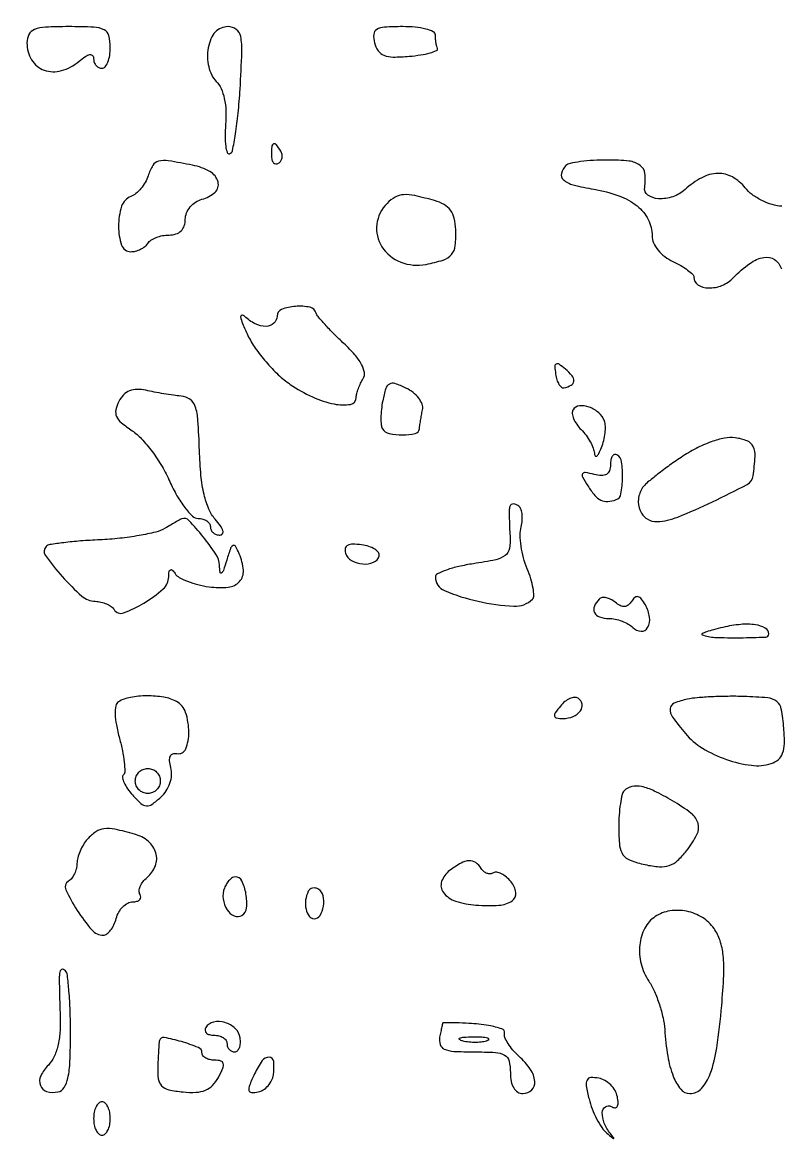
# Model space of a CAD drawing. Extents: x 0 to 5034, y 0 to 2560.
# Drawn here: x 3972.5 to 4063.2, y 2425.6 to 2560.5 of the extents above; entities that cross this region are included whole.
import ezdxf

# ---------------------------------------------------------------- set-up
doc = ezdxf.new("R2010")
doc.units = 0

msp = doc.modelspace()

# ---------------------------------------------------------------- linework, layer by layer
for points in [[(4084.731077, 2269.263702, 0.000011), (4132.120882, 2268.843403, 0.002588)], [(4063.581834, 2538.453022, -0.062542), (4062.406256, 2538.653208, -0.043037), (4061.149445, 2539.15463, -0.043212), (4060.0043, 2539.859884, -0.065529), (4059.165167, 2540.672333, 0.098774), (4057.637286, 2541.967639, 0.134934), (4055.892122, 2542.391096, 0.115745), (4053.974198, 2541.879517, 0.061184), (4051.949535, 2540.45433, -0.102263), (4050.483451, 2539.591883, -0.096096), (4048.761776, 2539.355711, -0.140289), (4047.499017, 2539.793942, -0.287749), (4047.109146, 2540.722174, 0.072982), (4047.137296, 2542.376502, 0.204385), (4046.561427, 2543.355068, 0.133771), (4045.242265, 2543.866279, 0.025942), (4042.666667, 2544, 0.014248), (4040.958415, 2543.951311, 0.018893), (4039.410417, 2543.804167, 0.016466), (4038.153647, 2543.594275, 0.147809), (4037.666667, 2543.333333, 0.131622), (4037.121784, 2542.389701, 0.290416), (4037.360216, 2541.627992, 0.114093), (4038.548119, 2541.017164, 0.020097), (4041.019817, 2540.496652, -0.044093), (4044.028203, 2539.710844, -0.083087), (4046.213218, 2538.490306, -0.106907), (4047.530506, 2536.869905, -0.117936), (4048, 2534.907133, 0.105745), (4048.180862, 2534.061513, 0.064834), (4048.716546, 2533.189551, 0.059201), (4049.521852, 2532.405313, 0.056649), (4050.5, 2531.818046, -0.022645), (4051.457441, 2531.328311, -0.031143), (4052.265625, 2530.798403, -0.031944), (4052.850904, 2530.298901, -0.202825), (4053, 2529.946474, 0.255462), (4053.501043, 2529.029813, 0.139665), (4054.762541, 2528.649503, 0.101381), (4056.383086, 2528.955786, 0.102904), (4057.742843, 2529.874027, -0.04179), (4059.717201, 2531.590043, -0.112444), (4061.414283, 2532.323676, -0.197554), (4062.68928, 2532.057244, -0.16841), (4063.516196, 2530.948971, 0.077372)]]:
    msp.add_lwpolyline(points, format="xyb")
for points in [[(3973, 2558.059017, 0.135304), (3973.564114, 2556.012559, 0.174724), (3975.06019, 2554.785591, 0.15604), (3977.138738, 2554.720402, 0.10536), (3979.25, 2555.841582, -0.025369), (3980.018068, 2556.422319, -0.10525), (3980.553371, 2556.640444, -0.269871), (3980.865751, 2556.526426, -0.17517), (3981, 2556.154988, 0.085274), (3981.075772, 2555.713934, 0.093604), (3981.29375, 2555.339278, 0.100386), (3981.618549, 2555.088709, 0.114747), (3982, 2555, 0.226478), (3982.382936, 2555.182831, 0.074992), (3982.70625, 2555.734375, 0.057076), (3982.926884, 2556.542644, 0.038131), (3983, 2557.5, 0.063163), (3982.819917, 2558.919849, 0.217022), (3982.25, 2559.625, 0.105983), (3981.03969, 2559.93723, 0.010324), (3978, 2560, 0.011767), (3975.224363, 2559.934669, 0.080982), (3973.894004, 2559.652951, 0.18429), (3973.241214, 2559.063114, 0.11843)], [(3994.744458, 2557.443548, 0.053795), (3994.653091, 2556.323541, 0.052322), (3994.80085, 2555.198929, 0.055412), (3995.162234, 2554.196158, 0.082383), (3995.704087, 2553.438771, -0.093419), (3996.284324, 2552.589001, -0.049882), (3996.677532, 2551.374548, -0.043104), (3996.86674, 2549.896089, -0.031779), (3996.829743, 2548.245222, 0.019751), (3996.763781, 2546.826084, 0.036302), (3996.839588, 2545.672509, 0.047978), (3997.024898, 2544.895347, 0.404136), (3997.316369, 2544.746296, 0.275936), (3997.654418, 2545.118837, 0.009577), (3998.017864, 2547.124456, 0.015432), (3998.339954, 2549.602471, 0.009879), (3998.56798, 2552.496296, 0.005456), (3998.783232, 2556.980493, 0.056926), (3998.642274, 2558.815247, 0.184758), (3998.113921, 2559.665902, 0.163843), (3997.121725, 2560, 0.100229), (3996.280594, 2559.829678, 0.105923), (3995.590783, 2559.346898, 0.088954), (3995.07508, 2558.545253, 0.051378)], [(4014.695361, 2558.056938, 0.089629), (4015.136344, 2557.106851, 0.147738), (4015.828045, 2556.565456, 0.093094), (4016.949217, 2556.355526, 0.022238), (4018.851742, 2556.441242, 0.01636), (4020.233101, 2556.610903, 0.028952), (4021.354887, 2556.853305, 0.031292), (4022.142388, 2557.125919, 0.411252), (4022.25, 2557.384304, -0.040747), (4022.153887, 2557.690391, -0.017325), (4022.073438, 2558.112889, -0.017006), (4022.018307, 2558.572017, -0.021377), (4022, 2559, 0.29276), (4021.752251, 2559.386861, 0.045276), (4020.852501, 2559.70625, 0.038504), (4019.590647, 2559.927586, 0.024172), (4018.09362, 2560, 0.014102), (4015.910186, 2559.938408, 0.116272), (4014.96386, 2559.658167, 0.249485), (4014.601515, 2559.083283, 0.082483)], [(4002.333333, 2544.543989, 0.059057), (4002.394948, 2544.024148, 0.126631), (4002.582917, 2543.669932, 0.191218), (4002.860929, 2543.534562, 0.158515), (4003.182979, 2543.613087, 0.108766), (4003.463027, 2543.88478, 0.099739), (4003.614038, 2544.257398, 0.095385), (4003.612382, 2544.673795, 0.090093), (4003.457295, 2545.069098, 0.02679), (4002.913397, 2545.852054, 0.350126), (4002.59208, 2545.929499, 0.269722), (4002.376303, 2545.618676, 0.019984)], [(3987.529321, 2542.092381, -0.053787), (3987.189648, 2541.321015, -0.043753), (3986.672275, 2540.580333, -0.045401), (3986.066029, 2539.977129, -0.081614), (3985.461933, 2539.623766, 0.229446), (3984.358564, 2538.447202, 0.074904), (3983.986684, 2536.030669, 0.082854), (3984.355261, 2533.777813, 0.321237), (3985.440983, 2533, 0.061875), (3986.038022, 2533.074167, 0.051278), (3986.640225, 2533.29375, 0.053305), (3987.157656, 2533.617164, 0.08825), (3987.5, 2534, -0.111412), (3987.876024, 2534.383556, -0.050262), (3988.50665, 2534.70625, -0.046318), (3989.270704, 2534.925923, -0.046881), (3990.059017, 2535, 0.076487), (3990.877783, 2535.125987, 0.116772), (3991.492352, 2535.492579, 0.119131), (3991.869376, 2536.089532, 0.081724), (3992, 2536.883369, -0.097502), (3992.149974, 2537.645137, -0.076311), (3992.584907, 2538.368896, -0.073995), (3993.232588, 2538.948101, -0.081717), (3994, 2539.289749, 0.121484), (3995.565063, 2540.139798, 0.282195), (3995.921398, 2541.372646, 0.20076), (3994.952367, 2542.608491, 0.078203), (3992.875, 2543.375, 0.00886), (3989.956543, 2543.905094, 0.099689), (3988.785709, 2543.862031, 0.202995), (3988.092029, 2543.349823, 0.056783)], [(4016.2, 2538.8, 0.167027), (4014.970668, 2536.28342, 0.174664), (4015.578445, 2533.596284, 0.159688), (4017.835993, 2531.748865, 0.140761), (4020.876519, 2531.47622, 0.029525), (4022.931766, 2531.999448, 0.139565), (4023.934943, 2532.664839, 0.151967), (4024.391369, 2533.726067, 0.037091), (4024.449943, 2535.652178, 0.048183), (4024.259229, 2537.005119, 0.098912), (4023.811488, 2537.972414, 0.106064), (4023.050835, 2538.651444, 0.061258), (4021.913721, 2539.125603, 0.013295), (4019.525657, 2539.725491, 0.069222), (4018.17547, 2539.835501, 0.114247), (4017.183272, 2539.545424, 0.068472)], [(4003, 2525.283022, -0.210432), (4002.615549, 2524.409992, -0.185243), (4001.683527, 2524.043297, -0.119369), (4000.384069, 2524.346337, -0.076574), (3999.117133, 2525.25, 0.202453), (3998.787139, 2525.379101, 0.455779), (3998.637086, 2525.196887, 0.057308), (3998.87477, 2524.373055, 0.011236), (3999.501463, 2522.961553, 0.042876), (4000.387039, 2521.436213, 0.025326), (4001.682938, 2519.774561, 0.025212), (4003.155975, 2518.235274, 0.039081), (4004.58659, 2517.081102, 0.043036), (4007.244342, 2515.577979, 0.057997), (4009.871419, 2514.728253, 0.088055), (4011.799007, 2514.687177, 0.363813), (4012.509885, 2515.5, -0.057472), (4012.574464, 2515.97348, -0.024925), (4012.762709, 2516.581568, -0.024266), (4013.029516, 2517.215144, -0.029602), (4013.341437, 2517.77768, 0.18831), (4013.485875, 2518.515928, 0.081406), (4013.144777, 2519.475599, 0.054667), (4012.330027, 2520.633457, 0.024261), (4011.026843, 2521.974925, -0.008693), (4009.815137, 2523.146932, -0.011649), (4008.760565, 2524.253444, -0.008915), (4007.924469, 2525.206263, -0.109588), (4007.700719, 2525.631771, 0.282092), (4006.958238, 2526.33057, 0.069928), (4005.217284, 2526.444896, 0.072083), (4003.546972, 2526.074937, 0.311778)], [(4036.425622, 2518.305807, 0.03958), (4036.581016, 2517.626388, 0.061372), (4036.829593, 2517.079414, 0.083825), (4037.12673, 2516.738163, 0.231308), (4037.428663, 2516.666667, 0.070797), (4038.299195, 2516.997787, 0.252118), (4038.611354, 2517.482629, 0.196363), (4038.410124, 2518.111476, 0.045175), (4037.604459, 2518.913307, 0.020399), (4036.832133, 2519.50279, 0.278638), (4036.493884, 2519.525707, 0.296217), (4036.330625, 2519.2399, 0.022192)], [(3984.023561, 2515.044023, 0.072516), (3983.661021, 2514.040316, 0.15762), (3983.750638, 2513.235037, 0.113582), (3984.337455, 2512.462624, 0.028726), (3985.613061, 2511.517877, -0.062069), (3986.738369, 2510.562285, -0.02613), (3988.004729, 2509.029644, -0.025363), (3989.203491, 2507.229879, -0.030109), (3990.140333, 2505.415658, 0.025684), (3990.994609, 2503.724819, 0.034489), (3991.946699, 2502.2971, 0.036877), (3992.861973, 2501.276017, 0.193945), (3993.546794, 2501, -0.067043), (3994.102287, 2500.92518, -0.083933), (3994.573121, 2500.70625, -0.099507), (3994.887995, 2500.381342, -0.143818), (3995, 2500, 0.114747), (3995.088709, 2499.618549, 0.100386), (3995.339278, 2499.29375, 0.093604), (3995.713934, 2499.075772, 0.085274), (3996.154988, 2499, 0.257421), (3996.455306, 2499.16559, 0.215696), (3996.506044, 2499.530622, 0.08428), (3996.212654, 2500.130409, 0.028124), (3995.596694, 2500.893154, -0.084255), (3994.814429, 2502.120472, -0.043129), (3994.250325, 2503.86268, -0.033158), (3993.877366, 2506.164409, -0.016051), (3993.691707, 2509.143154, 0.0087), (3993.519885, 2512.754088, 0.064741), (3993.188825, 2514.436907, 0.158455), (3992.557917, 2515.288099, 0.133122), (3991.5, 2515.679026, -0.011819), (3990.57291, 2515.784153, -0.006241), (3989.427749, 2515.956092, -0.006206), (3988.259497, 2516.161355, -0.009532), (3987.254039, 2516.370831, 0.058754), (3986.199369, 2516.484211, 0.095143), (3985.318052, 2516.305563, 0.100595), (3984.59907, 2515.82393, 0.07229)], [(4015.682404, 2515.118935, 0.020713), (4015.525886, 2514.06524, 0.024181), (4015.467559, 2513.055373, 0.024167), (4015.500574, 2512.208917, 0.117098), (4015.650987, 2511.755697, 0.203834), (4016.451388, 2511.190228, 0.052954), (4018.053472, 2511.017992, 0.055102), (4019.573267, 2511.184009, 0.323151), (4020.076511, 2511.75, -0.012136), (4020.125843, 2512.139655, -0.003648), (4020.219595, 2512.729977, -0.003654), (4020.334497, 2513.391012, -0.003957), (4020.456164, 2514.032899, 0.139067), (4020.401971, 2514.699455, 0.073228), (4019.997799, 2515.432858, 0.06372), (4019.322966, 2516.118926, 0.056422), (4018.470086, 2516.646136, 0.029656), (4017.150934, 2517.175533, 0.208841), (4016.477702, 2517.115173, 0.196632), (4016.040373, 2516.575806, 0.026033)], [(4038.522834, 2514.036946, 0.16988), (4038.424734, 2513.592051, 0.066609), (4038.583925, 2512.975153, 0.055782), (4038.95329, 2512.294205, 0.044263), (4039.490809, 2511.652048, -0.03661), (4040.073564, 2510.977079, -0.032527), (4040.577321, 2510.198012, -0.03399), (4040.937558, 2509.43482, -0.08015), (4041.070285, 2508.821429, 0.126529), (4041.168966, 2508.507825, 0.44697), (4041.352377, 2508.47567, 0.110153), (4041.620659, 2508.804549, 0.022024), (4041.9319, 2509.5, 0.034668), (4042.202381, 2510.351847, 0.031893), (4042.361839, 2511.256975, 0.033411), (4042.398058, 2512.082949, 0.083992), (4042.284296, 2512.672681, 0.123969), (4041.594179, 2513.67103, 0.093103), (4040.439856, 2514.352979, 0.110438), (4039.274925, 2514.502857, 0.235513)], [(4051.485974, 2508.328458, 0.008384), (4049.912736, 2507.233243, 0.010282), (4048.482338, 2506.156035, 0.00889), (4047.32037, 2505.209047, 0.070067), (4046.858154, 2504.691829, 0.119797), (4046.360446, 2503.33231, 0.129726), (4046.564604, 2501.939389, 0.145699), (4047.395483, 2500.93861, 0.163261), (4048.600215, 2500.611844, 0.08068), (4051.079195, 2501.165709, 0.016082), (4055.248755, 2502.992751, 0.010069), (4059.398509, 2505.076119, 0.240963), (4060.125, 2506.110127, 0.021285), (4060.350049, 2508.423104, 0.123922), (4060.118057, 2509.615511, 0.188932), (4059.403454, 2510.29279, 0.063084), (4057.985974, 2510.668545, 0.08194), (4056.693459, 2510.629256, 0.037935), (4055.068917, 2510.180115, 0.033928), (4053.283303, 2509.396809, 0.027543)], [(4043, 2507.442386, -0.081104), (4042.88194, 2506.719347, -0.178127), (4042.536223, 2506.288548, -0.148727), (4041.941743, 2506.138848, -0.051841), (4041.059751, 2506.274124, 0.019346), (4039.978074, 2506.512705, 0.322295), (4039.664217, 2506.362963, 0.256437), (4039.664213, 2505.976015, 0.014052), (4040.300297, 2504.890755, 0.034862), (4041.117406, 2503.765214, 0.105823), (4041.859327, 2503.186674, 0.132165), (4042.671139, 2503.031702, 0.069106), (4043.684527, 2503.25, 0.267507), (4044.267953, 2503.945688, 0.039068), (4044.453575, 2505.853546, 0.039566), (4044.336968, 2507.788296, 0.223077), (4043.786222, 2508.632122, 0.21179), (4043.489022, 2508.672841, 0.17825), (4043.230953, 2508.483076, 0.100289), (4043.056148, 2508.050513, 0.046067)], [(4030.894037, 2502.309017, 0.031506), (4030.86258, 2501.841914, 0.005608), (4030.86868, 2500.965942, 0.006044), (4030.899802, 2499.938023, 0.005418), (4030.956511, 2498.872912, -0.05869), (4030.877173, 2497.383492, -0.190905), (4030.371862, 2496.555104, -0.110648), (4029.232866, 2496.039077, -0.014036), (4026.562474, 2495.561639, 0.018384), (4024.814019, 2495.233323, 0.0286), (4023.340227, 2494.810226, 0.027797), (4022.247645, 2494.358141, 0.288337), (4022, 2493.964407, 0.302887), (4023.08359, 2492.339744, 0.042813), (4027.113352, 2491.054195, 0.043074), (4031.418843, 2490.460015, 0.212213), (4033.652428, 2491.319095, 0.209494), (4033.816796, 2491.739895, 0.033095), (4033.719943, 2492.643323, 0.031953), (4033.451035, 2493.757381, 0.022996), (4033.016156, 2494.960996, -0.033473), (4032.575146, 2496.266477, -0.028773), (4032.285282, 2497.686737, -0.029817), (4032.173627, 2499.009952, -0.070201), (4032.287674, 2499.992065, 0.046055), (4032.421311, 2500.80095, 0.054881), (4032.391976, 2501.573266, 0.063934), (4032.21543, 2502.198244, 0.154773), (4031.90612, 2502.558021, 0.07202), (4031.551722, 2502.711962, 0.127492), (4031.235046, 2502.715881, 0.163067), (4031.007067, 2502.571507, 0.139072)], [(3989.562749, 2499.81511, -0.07113), (3988.444272, 2499.363515, -0.016674), (3986.462946, 2498.944572, -0.016853), (3984.129497, 2498.612571, -0.015848), (3981.730622, 2498.430059, 0.00806), (3979.433218, 2498.291211, 0.011671), (3977.410217, 2498.088593, 0.007436), (3975.739503, 2497.856497, 0.159453), (3975.300769, 2497.634102, 0.367122), (3975.211519, 2496.544198, 0.027068), (3977.233541, 2494.023751, 0.029904), (3979.590097, 2491.688894, 0.173787), (3981.190983, 2491.055329, -0.049146), (3981.880941, 2490.964479, -0.046022), (3982.556015, 2490.739933, -0.049298), (3983.118745, 2490.423977, -0.102128), (3983.463329, 2490.059335, 0.356607), (3984.589919, 2489.670774, 0.047269), (3987.033707, 2490.843553, 0.045681), (3989.335701, 2492.533306, 0.211018), (3990.00899, 2494, -0.029956), (3990.054721, 2494.61421, -0.245361), (3990.211799, 2494.836377, -0.333017), (3990.440007, 2494.797491, -0.043822), (3990.765313, 2494.388148, 0.122476), (3991.266505, 2493.927617, 0.031885), (3992.266083, 2493.462328, 0.030453), (3993.509169, 2493.062733, 0.02699), (3994.842628, 2492.797746, 0.060313), (3997.13694, 2492.747906, 0.184441), (3998.50557, 2493.432042, 0.210468), (3998.962387, 2494.776277, 0.078915), (3998.469341, 2496.75, 0.026435), (3998.026327, 2497.65516, 0.400714), (3997.72152, 2497.749628, 0.195659), (3997.424025, 2497.412246, 0.01003), (3996.962032, 2496, -0.006933), (3996.564647, 2494.759294, -0.157713), (3996.344901, 2494.462096, -0.565627), (3996.178807, 2494.533941, -0.020034), (3996.09968, 2495.382705, 0.133432), (3995.668512, 2496.691719, 0.02372), (3994.133092, 2498.793525, 0.018926), (3992.42903, 2500.751396, 0.287708), (3991.59699, 2500.969591, 0.052759), (3991.525349, 2500.938519, 0.000385), (3990.959423, 2500.617919, 0.001458), (3990.312301, 2500.248162, 0.000934)], [(4011.221951, 2496.834147, 0.18556), (4011.954316, 2495.944436, 0.108519), (4013.291289, 2495.532387, 0.119055), (4014.588627, 2495.734075, 0.237996), (4015.25, 2496.5, 0.227694), (4015.166283, 2496.90718, 0.089421), (4014.732906, 2497.304406, 0.064573), (4014.024693, 2497.63313, 0.041281), (4013.138618, 2497.834147, 0.032267), (4012.090371, 2497.914031, 0.123735), (4011.458857, 2497.763053, 0.228017), (4011.185693, 2497.397343, 0.129446)], [(4041.657991, 2491.324657, 0.094436), (4041.074282, 2490.466092, 0.21979), (4041.092471, 2489.706124, 0.200822), (4041.696241, 2489.178929, 0.080529), (4042.8, 2489, -0.051804), (4043.568913, 2488.920119, -0.038291), (4044.390595, 2488.680655, -0.039057), (4045.140084, 2488.329458, -0.067383), (4045.687132, 2487.912868, 0.182433), (4046.672126, 2487.467668, 0.289445), (4047.45821, 2487.896992, 0.163478), (4047.689909, 2489.146641, 0.092625), (4047.192505, 2490.620496, 0.035832), (4046.7252, 2491.330902, 0.162591), (4046.32041, 2491.60485, 0.245038), (4045.937211, 2491.523973, 0.082338), (4045.549355, 2491.079858, -0.079031), (4045.144824, 2490.610459, -0.159492), (4044.697246, 2490.428864, -0.137913), (4044.181888, 2490.536007, -0.053462), (4043.568963, 2490.942766, 0.054477), (4043.040868, 2491.291692, 0.069559), (4042.49076, 2491.483898, 0.084854), (4042.003915, 2491.497504, 0.162415)], [(4056.5, 2487.931527, 0.009103), (4055.382794, 2487.651222, 0.019102), (4054.528125, 2487.384753, 0.026548), (4053.995161, 2487.163484, 0.659005), (4054, 2487.045981, 0.080663), (4055.530997, 2486.730367, 0.013613), (4058.528938, 2486.6851, 0.006969), (4061.638882, 2486.766178, 0.402816), (4062.000598, 2487.143011, 0.274408), (4061.585233, 2487.841379, 0.089291), (4060.399789, 2488.234868, 0.059292), (4058.628116, 2488.277283, 0.03329)], [(3983.983603, 2478.989866, 0.212176), (3983.65842, 2478.513599, 0.051733), (3983.582982, 2477.542713, 0.040059), (3983.723157, 2476.224078, 0.020858), (3984.096707, 2474.611928, -0.016732), (3984.456683, 2473.114628, -0.02364), (3984.668693, 2471.759623, -0.021212), (3984.740733, 2470.661638, -0.204923), (3984.570714, 2470.23738, 0.248651), (3984.463927, 2469.889683, 0.058678), (3984.653511, 2469.290953, 0.04696), (3985.064427, 2468.569476, 0.031006), (3985.660132, 2467.823056, 0.025387), (3986.678657, 2466.806421, 0.164728), (3987.334885, 2466.523398, 0.175993), (3988.004108, 2466.706995, 0.029856), (3989.053836, 2467.548721, 0.064671), (3989.70686, 2468.314535, 0.062203), (3990.152861, 2469.231588, 0.064571), (3990.347726, 2470.195595, 0.081749), (3990.263754, 2471.099406, -0.040406), (3990.116082, 2471.934571, -0.126433), (3990.204719, 2472.493441, -0.214729), (3990.509894, 2472.771502, -0.137186), (3990.997292, 2472.79259, 0.370997), (3992.043163, 2473.338521, 0.097164), (3992.421216, 2475.353317, 0.076077), (3992.039095, 2477.71964, 0.194248), (3990.945912, 2479.028947, 0.081639), (3989.408245, 2479.553026, 0.04282), (3987.388426, 2479.714905, 0.042946), (3985.402568, 2479.532787, 0.094349)], [(4036.990862, 2478.48899, 0.020503), (4036.380863, 2477.689439, 0.209835), (4036.301216, 2477.290494, 0.309419), (4036.547214, 2477.059463, 0.038489), (4037.318538, 2477, 0.097687), (4038.53132, 2477.239229, 0.13552), (4039.402845, 2477.914106, 0.207611), (4039.597001, 2478.73197, 0.213376), (4039.129619, 2479.419891, 0.16352), (4038.692105, 2479.522056, 0.079103), (4038.128869, 2479.37665, 0.065296), (4037.530512, 2479.01722, 0.05173)], [(4052.25, 2479.316614, 0.046017), (4050.643832, 2478.834152, 0.288657), (4050.165024, 2478.17049, 0.173657), (4050.452507, 2477.174246, 0.017524), (4051.99005, 2475.192589, 0.083825), (4054.03295, 2473.441527, 0.051204), (4056.914583, 2472.088253, 0.052014), (4059.912103, 2471.377551, 0.109483), (4062.282374, 2471.589622, 0.100379), (4063.149307, 2472.071615, 0.130447), (4063.663263, 2472.816674, 0.083607), (4063.872358, 2473.981576, 0.023476), (4063.805301, 2475.83494, 0.024226), (4063.502973, 2478.119858, 0.182369), (4062.951381, 2479.03846, 0.146737), (4061.867704, 2479.468614, 0.014056), (4059, 2479.636165, 0.010179), (4057.112124, 2479.654841, 0.00921), (4055.160938, 2479.598465, 0.009267), (4053.415727, 2479.483395, 0.028874)], [(3989, 2469.5, -0.099038), (3988.885486, 2468.927543, -0.097945), (3988.559375, 2468.440625, -0.097945), (3988.072457, 2468.114514, -0.099038), (3987.5, 2468, -0.099038), (3986.927543, 2468.114514, -0.097945), (3986.440625, 2468.440625, -0.097945), (3986.114514, 2468.927543, -0.099038), (3986, 2469.5, -0.099038), (3986.114514, 2470.072457, -0.097945), (3986.440625, 2470.559375, -0.097945), (3986.927543, 2470.885486, -0.099038), (3987.5, 2471, -0.099038), (3988.072457, 2470.885486, -0.097945), (3988.559375, 2470.559375, -0.097945), (3988.885486, 2470.072457, -0.099038)], [(4044.666667, 2468.333333, 0.140401), (4044.406654, 2467.864561, 0.019442), (4044.195833, 2466.759798, 0.02102), (4044.048777, 2465.39901, 0.016405), (4044, 2463.912789, 0.023598), (4044.102813, 2461.735563, 0.131563), (4044.50662, 2460.649591, 0.151073), (4045.369722, 2459.988954, 0.034318), (4047.159363, 2459.464998, 0.034157), (4048.882488, 2459.208246, 0.10122), (4050.063234, 2459.353166, 0.107272), (4051.052614, 2459.943014, 0.041089), (4052.135681, 2461.135543, 0.043649), (4053.380273, 2463.086035, 0.191699), (4053.516583, 2464.418917, 0.162681), (4052.698282, 2465.616499, 0.029545), (4050.431052, 2467.133754, 0.019381), (4048.265378, 2468.294282, 0.06208), (4046.718357, 2468.82275, 0.10372), (4045.566116, 2468.82099, 0.145302)], [(3980.25, 2462.504169, 0.044589), (3979.771502, 2461.851714, 0.034278), (3979.367188, 2461.065779, 0.035187), (3979.089699, 2460.271894, 0.066576), (3979, 2459.601223, -0.061261), (3978.924486, 2458.98721, -0.051138), (3978.700932, 2458.368887, -0.053263), (3978.371681, 2457.838482, -0.089048), (3977.981897, 2457.488811, 0.377367), (3977.668429, 2456.459191, 0.036542), (3979.023413, 2453.974217, 0.036476), (3980.794492, 2451.621006, 0.216464), (3982.161714, 2451, 0.163655), (3982.5926, 2451.144915, 0.065863), (3983.039626, 2451.5875, 0.055685), (3983.434331, 2452.234765, 0.045171), (3983.710251, 2453, -0.063475), (3984.017921, 2453.764621, -0.066933), (3984.503329, 2454.4125, -0.074608), (3985.085158, 2454.850404, -0.124701), (3985.675648, 2455, 0.062819), (3986.188167, 2455.064647, 0.133316), (3986.533356, 2455.260466, 0.191603), (3986.65971, 2455.55031, 0.147571), (3986.570027, 2455.886693, -0.157268), (3986.465144, 2456.312344, -0.080707), (3986.592513, 2456.852787, -0.06724), (3986.923586, 2457.422012, -0.054303), (3987.416115, 2457.930381, 0.12955), (3988.403404, 2459.312125, 0.162708), (3988.466219, 2460.875667, 0.149568), (3987.56147, 2462.258502, 0.105816), (3985.908104, 2463.126929, 0.015156), (3983.559299, 2463.707907, 0.080623), (3982.242557, 2463.775481, 0.12545), (3981.261078, 2463.406922, 0.060092)], [(4023.709787, 2458.75, 0.149988), (4022.750545, 2457.437705, 0.251117), (4022.96104, 2456.121713, 0.152229), (4024.430328, 2455.077226, 0.061761), (4026.867282, 2454.602265, 0.033213), (4029.624585, 2454.594763, 0.132134), (4031.213032, 2455.13251, 0.288176), (4031.649564, 2456.108774, 0.138896), (4031.072391, 2457.412774, 0.044429), (4030.514988, 2457.974513, 0.059124), (4029.9148, 2458.369768, 0.073), (4029.364064, 2458.551367, 0.183609), (4028.955791, 2458.472678, -0.123519), (4028.595628, 2458.358188, -0.100776), (4028.193856, 2458.41435, -0.090809), (4027.811716, 2458.633596, -0.078968), (4027.510081, 2458.983688, 0.097458), (4026.834435, 2459.712038, 0.174239), (4026.059861, 2459.937793, 0.114532), (4025.076682, 2459.64495, 0.031079)], [(3996.699509, 2456.659316, 0.123536), (3996.540289, 2455.345272, 0.111009), (3997.00674, 2454.052838, 0.146919), (3997.867317, 2453.310793, 0.248269), (3998.794317, 2453.372881, 0.235583), (3999.345586, 2454.263023, 0.066045), (3999.277998, 2455.946179, 0.068559), (3998.781733, 2457.501111, 0.288896), (3997.990357, 2458, 0.141625), (3997.655623, 2457.903245, 0.060467), (3997.290914, 2457.606174, 0.053092), (3996.953838, 2457.172195, 0.047006)], [(4006.754232, 2456.266312, 0.084697), (4006.436116, 2455.221291, 0.082939), (4006.479003, 2454.121909, 0.104464), (4006.84371, 2453.288862, 0.234312), (4007.437328, 2452.972506, 0.26629), (4008.162879, 2453.360605, 0.1021), (4008.575922, 2454.472687, 0.093314), (4008.533019, 2455.735512, 0.201974), (4007.980032, 2456.512341, 0.086456), (4007.629461, 2456.652808, 0.102024), (4007.272696, 2456.654687, 0.11056), (4006.965717, 2456.518222, 0.11748)], [(4048.384781, 2453.234687, 0.127826), (4047.119838, 2451.832534, 0.095166), (4046.521425, 2449.826941, 0.086881), (4046.686382, 2447.575127, 0.083591), (4047.605129, 2445.479897, -0.040863), (4048.274968, 2444.24897, -0.024774), (4048.870556, 2442.700296, -0.024733), (4049.311988, 2441.093725, -0.039464), (4049.510327, 2439.684314, 0.025726), (4049.870631, 2436.491169, 0.052767), (4050.539645, 2434.066673, 0.077114), (4051.444324, 2432.517662, 0.225793), (4052.532204, 2432, 0.211974), (4053.929912, 2432.620434, 0.097256), (4054.978882, 2434.364976, 0.050968), (4055.760843, 2437.484385, 0.013829), (4056.351055, 2442.544759, 0.011062), (4056.592136, 2446.174063, 0.035846), (4056.525902, 2448.585836, 0.054256), (4056.155309, 2450.34591, 0.073905), (4055.431203, 2451.794759, 0.101761), (4054.028956, 2453.119435, 0.088369), (4052.146891, 2453.866478, 0.089341), (4050.14137, 2453.913346, 0.10733)], [(3976.907263, 2446.416667, 0.026032), (3976.879317, 2445.844148, 0.002826), (3976.891126, 2444.521968, 0.003459), (3976.924995, 2442.946883, 0.002783), (3976.982554, 2441.253863, -0.027602), (3976.952627, 2439.340267, -0.041897), (3976.696612, 2437.6972, -0.049773), (3976.231223, 2436.372216, -0.087259), (3975.5661, 2435.423243, 0.087599), (3974.664019, 2434.134334, 0.196336), (3974.60753, 2432.962091, 0.241886), (3975.36092, 2432.250959, 0.120612), (3976.706688, 2432.194632, 0.20691), (3977.446636, 2432.707725, 0.086751), (3977.90946, 2433.855245, 0.043075), (3978.15945, 2435.857612, 0.009613), (3978.224562, 2439.305556, 0.008363), (3978.179294, 2441.95746, 0.012183), (3978.043396, 2444.291493, 0.007753), (3977.853827, 2446.219077, 0.169563), (3977.611111, 2446.722222, 0.095248), (3977.370871, 2446.884988, 0.206649), (3977.152272, 2446.884549, 0.188064), (3976.988181, 2446.721778, 0.079374)], [(3994.444954, 2439.910933, 0.158234), (3994.360563, 2439.565646, 0.191241), (3994.505305, 2439.267587, 0.126796), (3994.88443, 2439.066068, 0.059147), (3995.440983, 2439, -0.062283), (3996.037096, 2438.925455, -0.080552), (3996.542039, 2438.70625, -0.097988), (3996.879982, 2438.381379, -0.153634), (3997, 2438, 0.089971), (3997.069259, 2437.618216, 0.095344), (3997.267758, 2437.29375, 0.099759), (3997.563763, 2437.076658, 0.108912), (3997.911516, 2437, 0.19177), (3998.239481, 2437.13059, 0.10851), (3998.48341, 2437.489643, 0.079651), (3998.604907, 2438.028901, 0.052139), (3998.578388, 2438.666871, 0.167147), (3997.99495, 2439.795916, 0.118108), (3996.751244, 2440.520417, 0.127059), (3995.384038, 2440.574571, 0.203764)], [(4022.922891, 2440.5, 0.346267), (4022.886612, 2440.471453, 0.001696), (4022.770869, 2439.985938, 0.006452), (4022.64588, 2439.420977, 0.00392), (4022.511973, 2438.75, 0.129992), (4022.573142, 2437.869903, 0.212456), (4023.072535, 2437.330188, 0.088349), (4024.218129, 2437.062851, 0.013255), (4026.588484, 2437, -0.013215), (4029.20483, 2436.930836, -0.116197), (4030.308848, 2436.608325, -0.208936), (4030.836884, 2435.903948, -0.057897), (4031, 2434.5, 0.04716), (4031.09863, 2433.456621, 0.088208), (4031.4, 2432.666667, 0.118484), (4031.88002, 2432.177821, 0.140575), (4032.5, 2432, 0.194836), (4033.564447, 2432.431153, 0.229887), (4033.932761, 2433.442754, 0.125334), (4033.390336, 2434.919018, 0.058503), (4032.03969, 2436.464081, -0.030635), (4031.304818, 2437.215927, -0.037083), (4030.716999, 2438.007743, -0.040374), (4030.338175, 2438.728759, -0.154317), (4030.28969, 2439.227871, 0.383865), (4029.98396, 2439.757332, 0.035789), (4028.391982, 2440.151213, 0.02942), (4026.032172, 2440.417039, 0.013338)], [(3988.9, 2438.361328, 0.048499), (3988.856216, 2438.110883, 0.00255), (3988.798382, 2437.298328, 0.004003), (3988.742188, 2436.329742, 0.002899), (3988.69449, 2435.25, 0.041237), (3988.760839, 2433.745764, 0.165181), (3989.159261, 2432.929145, 0.144659), (3990.008797, 2432.462665, 0.029232), (3991.72805, 2432.191597, 0.03638), (3993.288138, 2432.152268, 0.086176), (3994.41846, 2432.40438, 0.103287), (3995.271613, 2432.984584, 0.069193), (3995.968744, 2433.941597, 0.020878), (3996.493783, 2435.02949, 0.155099), (3996.550528, 2435.594191, 0.280695), (3996.261004, 2435.901936, 0.067248), (3995.535184, 2436, -0.0556), (3994.947937, 2436.065504, -0.075142), (3994.45096, 2436.259505, -0.094521), (3994.117646, 2436.546379, -0.169511), (3994, 2436.883423, 0.306783), (3993.565875, 2437.524376, 0.024521), (3991.530066, 2438.224177, 0.02471), (3989.463697, 2438.71378, 0.389024)], [(4028.269032, 2438.344063, -0.06278), (4027.671085, 2438.185595, -0.030339), (4026.880008, 2438.127736, -0.029507), (4026.036634, 2438.167106, -0.037336), (4025.269032, 2438.307009, -0.087174), (4024.883358, 2438.48334, -0.597527), (4024.900903, 2438.643467, -0.080377), (4025.431793, 2438.764444, -0.012823), (4026.5, 2438.805051, -0.014395), (4027.580113, 2438.787295, -0.052471), (4028.257153, 2438.684921, -0.333666), (4028.386009, 2438.52287, -0.31318)], [(4000.299039, 2434.353913, 0.012761), (3999.688057, 2432.96873, 0.146636), (3999.630035, 2432.382763, 0.347273), (3999.925562, 2432.128847, 0.058643), (4000.720952, 2432.189276, 0.093111), (4001.347877, 2432.43871, 0.06889), (4001.918984, 2432.921621, 0.067249), (4002.349791, 2433.555372, 0.079536), (4002.566458, 2434.246029, 0.059704), (4002.607784, 2435.836145, 0.373543), (4002.065233, 2436.354432, 0.256231), (4001.227133, 2435.945312, 0.043545)], [(4040.432553, 2431.348986, 0.032364), (4040.80531, 2430.166292, 0.027205), (4041.346508, 2428.968653, 0.028085), (4041.963663, 2427.92725, 0.065125), (4042.562234, 2427.246429, 0.003889), (4043.199856, 2426.696425, 0.148407), (4043.371422, 2426.621997, 0.66487), (4043.406934, 2426.685197, 0.007484), (4042.996429, 2427.196429, -0.078354), (4042.256857, 2428.443954, -0.102726), (4042.028071, 2429.745444, -0.238182), (4042.396616, 2430.422677, -0.297963), (4043.096132, 2430.440587, 0.116778), (4043.519693, 2430.29972, 0.282137), (4043.803528, 2430.440844, 0.150709), (4043.92002, 2430.878324, 0.03785), (4043.834648, 2431.620087, 0.084576), (4043.558135, 2432.356934, 0.065176), (4043.03225, 2433.037443, 0.065039), (4042.347562, 2433.56099, 0.083358), (4041.605265, 2433.837503, 0.057416), (4040.636309, 2433.910843, 0.279789), (4040.196644, 2433.619772, 0.154178), (4040.102849, 2432.926289, 0.017278)], [(3981, 2429, 0.048028), (3981.073693, 2428.234582, 0.068025), (3981.29375, 2427.5875, 0.088204), (3981.618118, 2427.151477, 0.191087), (3982, 2427, 0.191087), (3982.381882, 2427.151477, 0.088204), (3982.70625, 2427.5875, 0.068025), (3982.926307, 2428.234582, 0.048028), (3983, 2429, 0.048028), (3982.926307, 2429.765418, 0.068025), (3982.70625, 2430.4125, 0.088204), (3982.381882, 2430.848523, 0.191087), (3982, 2431, 0.191087), (3981.618118, 2430.848523, 0.088204), (3981.29375, 2430.4125, 0.068025), (3981.073693, 2429.765418, 0.048028)]]:
    msp.add_lwpolyline(points, format="xyb", close=True)

doc.saveas('drawing.dxf')
